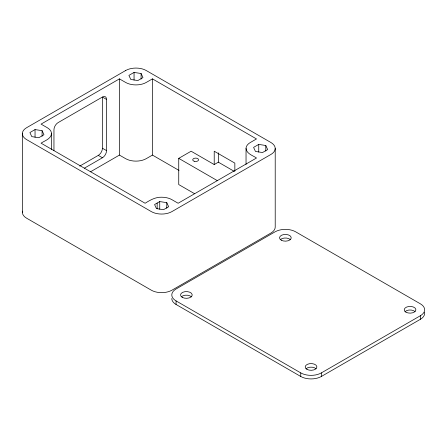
<?xml version="1.0" encoding="UTF-8"?>
<svg xmlns="http://www.w3.org/2000/svg" width="447" height="447" viewBox="0 0 447 447"><rect width="100%" height="100%" fill="white"/><g stroke="black" fill="none" stroke-linecap="round" stroke-linejoin="round"><path stroke-width="0.67" d="M51.522 133.647C50.986 139 44.812 140.604 41.063 143.174L145.119 203.256C150.103 200.088 155.511 197.015 161.618 197.216A14.583 8.42 0 0 1 171.933 199.68L178.124 203.256L256.5 158.003C252.751 155.427 246.576 153.829 246.04 148.477A14.583 8.42 0 0 1 250.314 142.52L256.5 138.95L152.444 78.873L146.253 82.444A14.583 8.42 0 0 1 125.629 82.444L119.438 78.873L41.063 124.121L47.248 127.697A14.583 8.42 0 0 1 51.522 133.647L51.522 149.589M35.045 129.585L29.893 132.558L31.776 136.626L38.822 137.715L43.979 134.737L42.091 130.675L35.045 129.585L35.045 137.246M134.055 72.42L128.898 75.398L130.787 79.465L137.827 80.555L142.984 77.577L141.096 73.515L134.055 72.42L134.055 80.086M79.722 166.111L98.301 155.383A5.833 3.369 -60 0 0 102.424 148.236L102.424 97.033L58.076 122.634A5.833 3.369 -60 0 0 53.953 129.781L53.953 150.538M84.444 168.145L102.424 157.763A5.833 3.369 -60 0 0 106.548 150.622L106.548 99.413A5.833 3.369 -60 0 0 102.424 97.033L106.548 99.413M90.501 171.793L119.438 155.087L125.629 158.657A14.583 8.42 0 0 0 146.253 158.657L152.444 155.087L179.029 170.436M194.423 193.612L178.739 184.561L178.739 158.361L191.115 151.215L214.219 164.552L218.343 162.172L234.256 171.357M159.735 201.569L154.578 204.547L156.467 208.615L163.507 209.704L168.664 206.726L166.776 202.659L159.735 201.569L159.735 209.23M258.74 144.409L253.583 147.387L255.472 151.455L262.518 152.544L267.669 149.566L265.786 145.498L258.74 144.409L258.74 152.069M176.062 300.904L300.747 372.893A14.583 8.42 0 0 0 321.371 372.893L420.376 315.733A14.583 8.42 0 0 0 420.376 303.826L295.69 231.837A14.583 8.42 0 0 0 275.067 231.837L176.062 288.997A14.583 8.42 0 0 0 176.062 300.904L176.062 304.48L300.747 376.463A14.583 8.42 0 0 0 321.371 376.463L420.376 319.303A14.583 8.42 0 0 0 424.527 312.252M178.739 158.361L217.348 180.649M102.424 148.236L106.548 150.622M98.301 155.383L102.424 157.763M420.376 315.733L420.376 319.303M321.371 372.893L321.371 376.463M300.747 372.893L300.747 376.463M275.212 148.477L275.212 227.07A14.583 8.42 0 0 1 270.938 233.027L171.933 290.187A14.583 8.42 0 0 1 151.309 290.187L26.624 218.203A14.583 8.42 0 0 1 22.473 211.146M265.786 145.498L265.786 151.069M246.04 148.477L246.04 164.412M234.843 171.128L234.843 163.121L214.219 151.215L214.219 164.552M218.343 152.835L218.343 162.172M166.776 202.659L166.776 208.229M157.154 203.061L157.154 208.632M152.444 78.873L152.444 155.087M141.096 73.515L141.096 79.085M119.438 78.873L119.438 155.087M42.091 130.675L42.091 136.246M22.35 133.647L22.35 212.247M176.062 304.48A14.583 8.42 0 0 1 171.788 298.523M306.005 368.825A5.833 3.369 0 0 1 316.113 368.825M405.01 311.665A5.833 3.369 0 0 1 415.118 311.665M181.32 296.842A5.833 3.369 0 0 1 191.428 296.842M280.325 239.681A5.833 3.369 0 0 1 290.433 239.681M125.629 70.537L26.624 127.697A14.583 8.42 0 0 0 26.624 139.604L151.309 211.593A14.583 8.42 0 0 0 171.933 211.593L270.938 154.433A14.583 8.42 0 0 0 270.938 142.52L146.253 70.537A14.583 8.42 0 0 0 125.629 70.537M405.937 312.157A5.833 3.369 0 0 0 415.699 310.648A5.833 3.369 0 0 0 408.552 306.525A5.833 3.369 0 0 0 405.937 312.157M306.933 369.323A5.833 3.369 0 0 0 316.694 367.808A5.833 3.369 0 0 0 309.547 363.685A5.833 3.369 0 0 0 306.933 369.323M182.247 297.333A5.833 3.369 0 0 0 192.009 295.825A5.833 3.369 0 0 0 184.862 291.695A5.833 3.369 0 0 0 182.247 297.333M281.252 240.173A5.833 3.369 0 0 0 291.014 238.664A5.833 3.369 0 0 0 283.867 234.535A5.833 3.369 0 0 0 281.252 240.173M194.194 161.25A2.917 1.682 0 0 0 198.574 159.791A2.917 1.682 0 0 0 194.194 158.333A2.917 1.682 0 0 0 194.194 161.25"/></g></svg>
